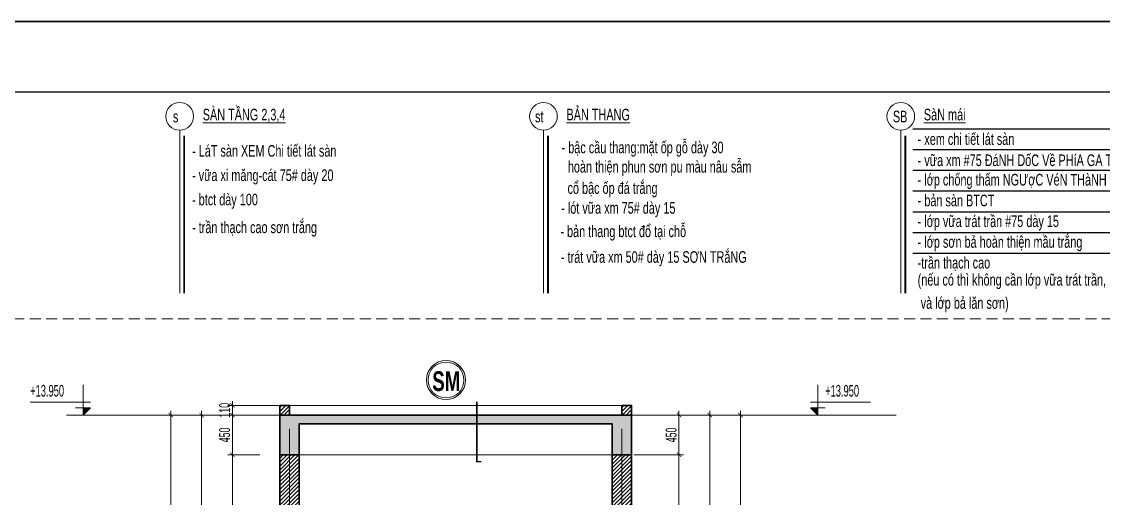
# Model space of a CAD drawing. Header units: millimetres. Extents: x 1336014 to 2939047, y -333549 to -60566.
# Drawn here: x 1497877 to 1510174, y -145058 to -139641 of the extents above; entities that cross this region are included whole.
import ezdxf
from ezdxf.enums import TextEntityAlignment as Align

# ---------------------------------------------------------------- set-up
doc = ezdxf.new("R2010")
doc.units = ezdxf.units.MM
doc.header["$MEASUREMENT"] = 0
doc.linetypes.add('$1$HIDDEN', pattern=[0.375, 0.25, -0.125])
doc.linetypes.add('CENTER2', pattern=[1.125, 0.75, -0.125, 0.125, -0.125])
for name, color, linetype, lineweight in [('01.Cut', 255, 'Continuous', 35), ('02.Thay', 145, 'Continuous', 15), ('05.Text', 253, 'Continuous', 18), ('06.betong', 2, 'Continuous', 35), ('08.Dim', 156, 'Continuous', 15), ('09.Hatch', 250, 'Continuous', 5), ('10.Text', 254, 'Continuous', 18), ('10.truc', 250, 'CENTER2', 20), ('11.Khung bo', 32, 'Continuous', 50), ('12.Khung', 36, 'Continuous', 25), ('CA.thay 145', 145, 'Continuous', 18), ('DIM', 252, 'Continuous', 20), ('manh 08', 8, 'Continuous', 9), ('noi that 15', 15, 'Continuous', 9), ('thay 145', 145, 'Continuous', 18)]:
    doc.layers.add(name, color=color, linetype=linetype, lineweight=lineweight)
doc.layers.add('HATCH', color=250, linetype='Continuous')
doc.layers.add('text', color=7, linetype='Continuous')
doc.layers.add('Tpl_Bound', color=1, linetype='Continuous', plot=False)
doc.styles.add('AVANTHB', font='')
doc.styles.add('TT5_Text Dim', font='hoatbif.shx', dxfattribs={"width": 0.6})
doc.styles.get('AVANTHB').set_extended_font_data('.VnAvantH', bold=True)
doc.dimstyles.new('TT5_Dim 1-50', dxfattribs={"dimscale": 50, "dimtxt": 2.5, "dimasz": 1, "dimexe": 1, "dimexo": 0.5, "dimgap": 0.5, "dimtad": 1, "dimdec": 0, "dimzin": 0, "dimdsep": 46, "dimtxsty": 'TT5_Text Dim', "dimblk": 'ARCHTICK', "dimcen": 0, "dimdle": 1, "dimclrd": 256, "dimclre": 256, "dimclrt": 1, "dimadec": 0, "dimazin": 0, "dimtfac": 0.015, "dimtdec": 0, "dimtix": 1, "dimtmove": 2, "dimatfit": 3, "dimldrblk": 'DOT', "dimfxl": 1, "dimtolj": 1, "dimtzin": 0, "dimlwd": -1, "dimlwe": -1, "dimarcsym": 1})
pattern_1 = [(45, (598528.763, -172857.428), (-22.0970869, 22.0970869), [])]
pattern_2 = [(45, (317024.273, -41542.795), (-22.0970869, 22.0970869), [])]

# ---------------------------------------------------------------- blocks, each defined once
blk = doc.blocks.new('100')
at = {"layer": '11.Khung bo', "const_width": 26.7}
blk.add_lwpolyline([(1860913, -945240), (1860913, -916940), (1896063, -916940), (1896063, -945240)], close=True, dxfattribs=at)
blk.add_lwpolyline([(1860913, -945240), (1860913, -916940), (1896063, -916940), (1896063, -945240)], close=True, dxfattribs=at)
blk.add_lwpolyline([(1860913, -945240), (1860913, -916940), (1896063, -916940), (1896063, -945240)], close=True, dxfattribs=at)
at = {"layer": '12.Khung'}
blk.add_lwpolyline([(1901579, -945940), (1901579, -916240), (1859580, -916240), (1859580, -945940)], close=True, dxfattribs=at)
blk.add_lwpolyline([(1901579, -945940), (1901579, -916240), (1859580, -916240), (1859580, -945940)], close=True, dxfattribs=at)
blk.add_lwpolyline([(1901579, -945940), (1901579, -916240), (1859580, -916240), (1859580, -945940)], close=True, dxfattribs=at)
blk = doc.blocks.new('A$C4E7C6F34')
at = {"layer": 'DIM'}
blk.add_hatch(color=256, dxfattribs=at).paths.add_polyline_path([(-38, 0), (-38, 138), (-178, 138)])
for p, q in [((-38, 576), (-38, 0)), ((964, 248), (-178, 248)), ((-178, 138), (101, 138)), ((-178, 138), (-38, 0)), ((-178, 0), (101, 0))]:
    blk.add_line(p, q, dxfattribs=at)
at = {"layer": 'text', "style": 'TT5_Text Dim', "flags": 8}
blk.add_attdef('%%P0.000', text='', height=220, dxfattribs=at).set_placement((102, 461), align=Align.MIDDLE_LEFT)
blk = doc.blocks.new('_ARCHTICK')
at = {"const_width": 0.15}
blk.add_lwpolyline([(-0.5, -0.5), (0.5, 0.5)], dxfattribs=at)
blk = doc.blocks.new('*D853')
at = {"layer": '08.Dim', "transparency": 16777216}
for p, q in [((1505036, -144563), (1505400, -144563)), ((1505350, -147763), (1505350, -144513)), ((1504836, -147713), (1505400, -147713))]:
    blk.add_line(p, q, dxfattribs=at)
at = {"layer": 'Defpoints', "color": 0, "transparency": 16777216}
for p in [(1505011, -144563), (1505350, -144563), (1504811, -147713)]:
    blk.add_point(p, dxfattribs=at)
at = {"layer": '08.Dim', "transparency": 16777216, "xscale": 50, "yscale": 50, "zscale": 50}
for p, rotation in [((1505350, -144563), 90), ((1505350, -147713), 270)]:
    blk.add_blockref('_ARCHTICK', p, dxfattribs=dict(at, rotation=rotation))
at = {"layer": '08.Dim', "color": 1, "transparency": 16777216, "insert": (1505262, -146138), "char_height": 125, "attachment_point": 5, "rotation": 90, "style": 'TT5_Text Dim'}
blk.add_mtext('\\A1;3150', dxfattribs=at)
blk = doc.blocks.new('_DOT')
blk.add_line((-0.5, 0), (-1, 0))
at = {"const_width": 0.5}
blk.add_lwpolyline([(-0.25, 0, 1), (0.25, 0, 1)], format="xyb", close=True, dxfattribs=at)
blk = doc.blocks.new('*D854')
at = {"layer": '08.Dim', "transparency": 16777216}
for p, q in [((1504836, -144112), (1505400, -144112)), ((1505350, -144612), (1505350, -144062)), ((1504836, -144562), (1505400, -144562))]:
    blk.add_line(p, q, dxfattribs=at)
at = {"layer": 'Defpoints', "color": 0, "transparency": 16777216}
for p in [(1504811, -144112), (1505350, -144112), (1504811, -144562)]:
    blk.add_point(p, dxfattribs=at)
at = {"layer": '08.Dim', "transparency": 16777216, "xscale": 50, "yscale": 50, "zscale": 50}
for p, rotation in [((1505350, -144112), 90), ((1505350, -144562), 270)]:
    blk.add_blockref('_ARCHTICK', p, dxfattribs=dict(at, rotation=rotation))
at = {"layer": '08.Dim', "color": 1, "transparency": 16777216, "insert": (1505262, -144337), "char_height": 125, "attachment_point": 5, "rotation": 90, "style": 'TT5_Text Dim'}
blk.add_mtext('\\A1;450', dxfattribs=at)
blk = doc.blocks.new('*D858')
at = {"layer": '08.Dim', "transparency": 16777216}
for p, q in [((1505036, -144112), (1505750, -144112)), ((1505700, -147762), (1505700, -144062)), ((1505036, -147712), (1505750, -147712))]:
    blk.add_line(p, q, dxfattribs=at)
at = {"layer": 'Defpoints', "color": 0, "transparency": 16777216}
for p in [(1505011, -144112), (1505700, -144112), (1505011, -147712)]:
    blk.add_point(p, dxfattribs=at)
at = {"layer": '08.Dim', "transparency": 16777216, "xscale": 50, "yscale": 50, "zscale": 50}
for p, rotation in [((1505700, -144112), 90), ((1505700, -147712), 270)]:
    blk.add_blockref('_ARCHTICK', p, dxfattribs=dict(at, rotation=rotation))
at = {"layer": '08.Dim', "color": 1, "transparency": 16777216, "insert": (1505612, -145912), "char_height": 125, "attachment_point": 5, "rotation": 90, "style": 'TT5_Text Dim'}
blk.add_mtext('\\A1;3600', dxfattribs=at)
blk = doc.blocks.new('*D860')
at = {"layer": '08.Dim', "transparency": 16777216}
for p, q in [((1505036, -144112), (1506100, -144112)), ((1506050, -158112), (1506050, -144062)), ((1505036, -158062), (1506100, -158062))]:
    blk.add_line(p, q, dxfattribs=at)
at = {"layer": 'Defpoints', "color": 0, "transparency": 16777216}
for p in [(1505011, -144112), (1506050, -144112), (1505011, -158062)]:
    blk.add_point(p, dxfattribs=at)
at = {"layer": '08.Dim', "transparency": 16777216, "xscale": 50, "yscale": 50, "zscale": 50}
for p, rotation in [((1506050, -144112), 90), ((1506050, -158062), 270)]:
    blk.add_blockref('_ARCHTICK', p, dxfattribs=dict(at, rotation=rotation))
at = {"layer": '08.Dim', "color": 1, "transparency": 16777216, "insert": (1505962, -151087), "char_height": 125, "attachment_point": 5, "rotation": 90, "style": 'TT5_Text Dim'}
blk.add_mtext('\\A1;13950', dxfattribs=at)
blk = doc.blocks.new('*D868')
at = {"layer": '08.Dim', "transparency": 16777216}
for p, q in [((1500586, -144563), (1500223, -144563)), ((1500273, -147763), (1500273, -144513)), ((1500586, -147713), (1500223, -147713))]:
    blk.add_line(p, q, dxfattribs=at)
at = {"layer": 'Defpoints', "color": 0, "transparency": 16777216}
for p in [(1500273, -144563), (1500611, -144563), (1500611, -147713)]:
    blk.add_point(p, dxfattribs=at)
at = {"layer": '08.Dim', "transparency": 16777216, "xscale": 50, "yscale": 50, "zscale": 50}
for p, rotation in [((1500273, -144563), 90), ((1500273, -147713), 270)]:
    blk.add_blockref('_ARCHTICK', p, dxfattribs=dict(at, rotation=rotation))
at = {"layer": '08.Dim', "color": 1, "transparency": 16777216, "insert": (1500185, -146138), "char_height": 125, "attachment_point": 5, "rotation": 90, "style": 'TT5_Text Dim'}
blk.add_mtext('\\A1;3150', dxfattribs=at)
blk = doc.blocks.new('*D869')
at = {"layer": '08.Dim', "transparency": 16777216}
for p, q in [((1500586, -144112), (1500223, -144112)), ((1500273, -144612), (1500273, -144062)), ((1500586, -144562), (1500223, -144562))]:
    blk.add_line(p, q, dxfattribs=at)
at = {"layer": 'Defpoints', "color": 0, "transparency": 16777216}
for p in [(1500273, -144112), (1500611, -144112), (1500611, -144562)]:
    blk.add_point(p, dxfattribs=at)
at = {"layer": '08.Dim', "transparency": 16777216, "xscale": 50, "yscale": 50, "zscale": 50}
for p, rotation in [((1500273, -144112), 90), ((1500273, -144562), 270)]:
    blk.add_blockref('_ARCHTICK', p, dxfattribs=dict(at, rotation=rotation))
at = {"layer": '08.Dim', "color": 1, "transparency": 16777216, "insert": (1500185, -144337), "char_height": 125, "attachment_point": 5, "rotation": 90, "style": 'TT5_Text Dim'}
blk.add_mtext('\\A1;450', dxfattribs=at)
blk = doc.blocks.new('*D873')
at = {"layer": '08.Dim', "transparency": 16777216}
for p, q in [((1500586, -144112), (1499873, -144112)), ((1499923, -147762), (1499923, -144062)), ((1500586, -147712), (1499873, -147712))]:
    blk.add_line(p, q, dxfattribs=at)
at = {"layer": 'Defpoints', "color": 0, "transparency": 16777216}
for p in [(1499923, -144112), (1500611, -144112), (1500611, -147712)]:
    blk.add_point(p, dxfattribs=at)
at = {"layer": '08.Dim', "transparency": 16777216, "xscale": 50, "yscale": 50, "zscale": 50}
for p, rotation in [((1499923, -144112), 90), ((1499923, -147712), 270)]:
    blk.add_blockref('_ARCHTICK', p, dxfattribs=dict(at, rotation=rotation))
at = {"layer": '08.Dim', "color": 1, "transparency": 16777216, "insert": (1499835, -145912), "char_height": 125, "attachment_point": 5, "rotation": 90, "style": 'TT5_Text Dim'}
blk.add_mtext('\\A1;3600', dxfattribs=at)
blk = doc.blocks.new('*D875')
at = {"layer": '08.Dim', "transparency": 16777216}
for p, q in [((1500586, -144112), (1499523, -144112)), ((1499573, -158112), (1499573, -144062)), ((1500586, -158062), (1499523, -158062))]:
    blk.add_line(p, q, dxfattribs=at)
at = {"layer": 'Defpoints', "color": 0, "transparency": 16777216}
for p in [(1499573, -144112), (1500611, -144112), (1500611, -158062)]:
    blk.add_point(p, dxfattribs=at)
at = {"layer": '08.Dim', "transparency": 16777216, "xscale": 50, "yscale": 50, "zscale": 50}
for p, rotation in [((1499573, -144112), 90), ((1499573, -158062), 270)]:
    blk.add_blockref('_ARCHTICK', p, dxfattribs=dict(at, rotation=rotation))
at = {"layer": '08.Dim', "color": 1, "transparency": 16777216, "insert": (1499485, -151087), "char_height": 125, "attachment_point": 5, "rotation": 90, "style": 'TT5_Text Dim'}
blk.add_mtext('\\A1;13950', dxfattribs=at)
blk = doc.blocks.new('*D933')
at = {"layer": '08.Dim', "transparency": 16777216}
for p, q in [((1500273, -144002), (1500273, -143952)), ((1500812, -144002), (1500223, -144002)), ((1500558, -144112), (1500223, -144112)), ((1500273, -144112), (1500273, -144002)), ((1500273, -144112), (1500273, -144162))]:
    blk.add_line(p, q, dxfattribs=at)
at = {"layer": 'Defpoints', "color": 0, "transparency": 16777216}
for p in [(1500273, -144002), (1500583, -144112), (1500837, -144002)]:
    blk.add_point(p, dxfattribs=at)
at = {"layer": '08.Dim', "transparency": 16777216, "xscale": 50, "yscale": 50, "zscale": 50}
for p, rotation in [((1500273, -144002), 270), ((1500273, -144112), 90)]:
    blk.add_blockref('_ARCHTICK', p, dxfattribs=dict(at, rotation=rotation))
at = {"layer": '08.Dim', "color": 1, "transparency": 16777216, "insert": (1500185, -144057), "char_height": 125, "attachment_point": 5, "rotation": 90, "style": 'TT5_Text Dim'}
blk.add_mtext('\\A1;110', dxfattribs=at)
blk = doc.blocks.new('q\xadeqweqw')
at = {"layer": 'HATCH'}
for p, q in [((798852, 46960), (802613, 46960)), ((798852, 46666), (802613, 46666)), ((798852, 46371), (802613, 46371)), ((798852, 46076), (802613, 46076)), ((798852, 45781), (802613, 45781)), ((798852, 45486), (802613, 45486)), ((798852, 45192), (802613, 45192))]:
    blk.add_line(p, q, dxfattribs=at)
at = {"layer": '10.Text', "style": 'TT5_Text Dim', "width": 0.7}
for s, p in [('- xem chi tiÕt l¸t sµn', (798923, 46730)), ('- v÷a xm #75 §¸NH DèC VÒ PHÝA GA THU N¦íC', (798923, 46429)), ('- líp chèng thÊm NG¦îC VÐN THµNH 200', (798923, 46153)), ('- b¶n sµn BTCT ', (798923, 45858)), ('- líp v÷a tr¸t trÇn #75 dµy 15', (798923, 45563)), ('- líp s¬n b¶ hoµn thiÖn mÇu tr¾ng', (798923, 45269)), ('-trÇn th¹ch cao ', (798923, 44974)), ('(nÕu cã th× kh«ng cÇn líp v÷a tr¸t trÇn,', (798923, 44732)), (' vµ líp b¶ l¨n s¬n)', (798923, 44402))]:
    blk.add_text(s, height=165, dxfattribs=at).set_placement(p)
blk = doc.blocks.new('A$C31C4286B')
at = {"layer": 'manh 08', "color": 8}
blk.add_circle((492, 948), 274, dxfattribs=at)
at = {"layer": 'noi that 15', "color": 2, "ltscale": 5}
blk.add_lwpolyline([(61, 644, 22.4, 22.4, 0), (61, -194, 22.4, 22.4, 0), (0, -194, 0, 0, 0), (0, 948, 0, 0, 0), (218, 948, 0, 0, 0)], format="xyseb", dxfattribs=at)
at = {"layer": 'thay 145'}
blk.add_circle((492, 948), 251, dxfattribs=at)

msp = doc.modelspace()

# ---------------------------------------------------------------- hatches: boundary and pattern name
at = {"layer": '09.Hatch', "ltscale": 50}
h = msp.add_hatch(dxfattribs=at)
h.set_pattern_fill('TUONGXAY', color=256, scale=250, style=0)
h.set_pattern_definition(pattern_2)
h.paths.add_polyline_path([(1500811.2, -144002.2), (1500921.2, -144002.2), (1500921.2, -144112.2), (1500811.2, -144112.2)])
h = msp.add_hatch(dxfattribs=at)
h.set_pattern_fill('BTCT', color=256, scale=9, style=0)
h.set_pattern_definition([(50, (598528.763, -172857.43), (64.5534164, -5.647692), [6.75, -74.25]), (355, (598528.76, -172857.43), (-12.48762, 67.697292), [5.4, -59.4]), (100.4514, (598534.14, -172857.9), (52.0658444, 62.049559), [5.736617, -63.10279]), (46.1842, (598528.76, -172839.43), (96.0516944, -14.896711), [10.125, -111.375]), (96.6356, (598536.77, -172840.67), (84.1196435, 87.670608), [8.604926, -94.65417]), (351.1842, (598528.76, -172839.43), (84.119575, 87.670674), [8.1, -89.1]), (21, (598537.763, -172843.93), (53.7216347, -36.2357002), [6.75, -74.25]), (326, (598537.76, -172843.93), (21.89838, 65.263504), [5.4, -59.4]), (71.4514, (598542.24, -172846.95), (75.6200366, 29.0277447), [5.736617, -63.10279]), (37.5, (598528.763, -172857.428), (1.094387, 29.96044684), [0, -58.68, 0, -60.3, 0, -59.625]), (7.5, (598528.763, -172857.428), (23.6762584, 35.4970541), [0, -34.38, 0, -57.33, 0, -22.725]), (327.5, (598508.693, -172857.428), (48.04401926, -2.02993846), [0, -22.5, 0, -70.2, 0, -93.15]), (317.5, (598499.693, -172857.428), (52.4867552, 9.0094484), [0, -29.25, 0, -46.62, 0, -66.15]), (45, (598528.763, -172857.428), (-23.8648539, 23.8648539), []), (45, (598544.673, -172857.428), (-23.8648539, 23.8648539), [])])
h.paths.add_polyline_path([(1500811.2, -144562.2), (1500811.2, -144112.2), (1504811.2, -144112.2), (1504811.2, -144562.2), (1504591.2, -144562.2), (1504591.2, -144212.2), (1501031.2, -144212.2), (1501031.2, -144562.2)])
h = msp.add_hatch(dxfattribs=at)
h.set_pattern_fill('TUONGXAY', color=256, scale=250, style=0)
h.set_pattern_definition(pattern_2)
h.paths.add_polyline_path([(1504701.2, -144002.2), (1504811.2, -144002.2), (1504811.2, -144112.2), (1504701.2, -144112.2)])
h = msp.add_hatch(dxfattribs=at)
h.set_pattern_fill('TUONGXAY', color=256, scale=250, style=0)
h.set_pattern_definition(pattern_1)
h.paths.add_polyline_path([(1500811.2, -144562.2), (1501031.2, -144562.2), (1501031.2, -147713), (1500811.2, -147713)])
h = msp.add_hatch(dxfattribs=at)
h.set_pattern_fill('TUONGXAY', color=256, scale=250, style=0)
h.set_pattern_definition(pattern_1)
h.paths.add_polyline_path([(1504591.2, -144562.2), (1504811.2, -144562.2), (1504811.2, -147713), (1504591.2, -147713)])

# ---------------------------------------------------------------- linework, layer by layer
at = {"layer": '01.Cut'}
for points in [[(1500811.2, -144112.2), (1500811.2, -144002.2), (1500921.2, -144002.2), (1500921.2, -144112.2)], [(1504701.2, -144112.2), (1504701.2, -144002.2), (1504811.2, -144002.2), (1504811.2, -144112.2)]]:
    msp.add_lwpolyline(points, dxfattribs=at)
for points in [[(1500811.2, -144002.2), (1500921.2, -144002.2), (1500921.2, -144112.2), (1500811.2, -144112.2)], [(1504701.2, -144002.2), (1504811.2, -144002.2), (1504811.2, -144112.2), (1504701.2, -144112.2)], [(1500811.2, -144562.2), (1501031.2, -144562.2), (1501031.2, -147713), (1500811.2, -147713)], [(1504591.2, -144562.2), (1504811.2, -144562.2), (1504811.2, -147713), (1504591.2, -147713)]]:
    msp.add_lwpolyline(points, close=True, dxfattribs=at)
at = {"layer": '02.Thay'}
for points in [[(1500921.2, -144002.2), (1504701.1, -144002.2)], [(1501031.2, -144562.2), (1504591.2, -144562.2)]]:
    msp.add_lwpolyline(points, dxfattribs=at)
at = {"layer": '05.Text', "color": 6, "linetype": '$1$HIDDEN', "ltscale": 500}
msp.add_line((1495158, -143016.5), (1512137.8, -143016.5), dxfattribs=at)
at = {"layer": '06.betong'}
msp.add_lwpolyline([(1500811.2, -144562.2), (1500811.2, -144112.2), (1504811.2, -144112.2), (1504811.2, -144562.2), (1504591.2, -144562.2), (1504591.2, -144212.2), (1501031.2, -144212.2), (1501031.2, -144562.2), (1500811.2, -144562.2)], dxfattribs=at)
at = {"layer": '10.Text'}
for p, q in [((1499674.1, -140875), (1499674.1, -142726.9)), ((1503809.6, -140875), (1503809.6, -142726.9)), ((1507871.9, -140875), (1507871.9, -142726.9))]:
    msp.add_line(p, q, dxfattribs=at)
at = {"layer": '10.Text', "const_width": 20}
for points in [[(1499725.7, -140937.1), (1499725.7, -142726.9)], [(1503861.2, -140937.1), (1503861.2, -142727.5)], [(1507923.5, -140937.1), (1507923.5, -142726.9)]]:
    msp.add_lwpolyline(points, dxfattribs=at)
at = {"layer": '10.Text'}
for centre in [(1499674.1, -140717.7), (1503809.6, -140717.7), (1507871.9, -140717.7)]:
    msp.add_circle(centre, 157.3, dxfattribs=at)
at = {"layer": '10.truc'}
for p, q in [((1500921.2, -144266.6), (1500921.2, -161246.4)), ((1504701.2, -144266.6), (1504701.2, -161246.4))]:
    msp.add_line(p, q, dxfattribs=at)
msp.add_lwpolyline([(1498385.9, -144112.2), (1507820.2, -144112.2)], dxfattribs=at)
at = {"layer": 'Tpl_Bound', "color": 1}
msp.add_lwpolyline([(1494738, -164841.3), (1494738, -139641.5), (1512557.8, -139641.5), (1512557.8, -164841.3)], close=True, dxfattribs=at)

# ---------------------------------------------------------------- block references
at = {"layer": '05.Text', "xscale": 0.6, "yscale": 0.6, "zscale": 0.6, "rotation": 270}
msp.add_blockref('100', (2062301.9, 976106.3), dxfattribs=at)
at = {"layer": '06.betong', "xscale": 0.800000000000001, "yscale": 0.800000000000001, "zscale": 0.800000000000001}
msp.add_blockref('q\xadeqweqw', (868925.1, -178425.6, 0.5), dxfattribs=at)
at = {"layer": '08.Dim'}
ref = msp.add_blockref('A$C4E7C6F34', (1498552.2, -144112.2), dxfattribs=dict(at, xscale=-0.6, yscale=0.6, zscale=0.6))
ref.add_attrib('%%P0.000', '+13.950', dxfattribs={"layer": 'text', "height": 132, "style": 'TT5_Text Dim', "width": 0.6, "flags": 8}).set_placement((1497974, -143835.4), align=Align.MIDDLE_LEFT)
ref = msp.add_blockref('A$C4E7C6F34', (1506950.2, -144112.2), dxfattribs=dict(at, xscale=0.6, yscale=0.6, zscale=0.6))
ref.add_attrib('%%P0.000', '+13.950', dxfattribs={"layer": 'text', "height": 132, "style": 'TT5_Text Dim', "width": 0.6, "flags": 8}).set_placement((1507011.7, -143835.4), align=Align.MIDDLE_LEFT)
at = {"layer": 'CA.thay 145', "xscale": -0.8125000004656603, "yscale": 0.8125000002641721, "zscale": 0.8125000001261157}
msp.add_blockref('A$C31C4286B', (1503101.3, -144483.4), dxfattribs=at)

# ---------------------------------------------------------------- texts
at = {"layer": '10.Text', "style": 'TT5_Text Dim', "width": 0.7}
for s, p in [('%%USµN TÇNG 2,3,4', (1499935.8, -140763.6)), ('st', (1503713.7, -140785.8)), ('%%UB¶N THANG', (1504071.3, -140763.6)), ('SB', (1507781.9, -140785.8)), ('%%USµN m¸i', (1508133.6, -140763.6)), ('s', (1499596.9, -140785.8)), ('- L¸T sµn XEM Chi tiÕt l¸t sµn', (1499814.8, -141175.6)), ('- bËc cÇu thang:mÆt èp gç dµy 30', (1504015.8, -141136.7, 0.5)), ('  hoµn thiÖn phun s¬n pu mµu n©u sÉm', (1504018.1, -141356.2, 0.5)), ('- v÷a xi m¨ng-c¸t 75# dµy 20', (1499814.8, -141452.1)), ('  cæ bËc èp ®¸ tr¾ng', (1504014.3, -141598.4, 0.5)), ('- btct dµy 100', (1499814.8, -141728.6)), ('- lãt v÷a xm 75# dµy 15', (1504011.3, -141824.1, 0.5)), ('- trÇn th¹ch cao s¬n tr¾ng', (1499814.8, -142044.4)), ('- b¶n thang btct ®æ t¹i chç', (1504002, -142089.7, 0.5)), ('- tr¸t v÷a xm 50# dµy 15 S¥N TR¾NG', (1504008.5, -142381.6, 0.5))]:
    msp.add_text(s, height=132, dxfattribs=at).set_placement(p)
at = {"layer": 'text', "style": 'AVANTHB', "width": 0.7}
msp.add_text('sm', height=225, dxfattribs=at).set_placement((1502546.3, -143838.6))

# ---------------------------------------------------------------- dimensions: what is measured, and where the dimension line sits
at = {"layer": '08.Dim'}
for base, p1, p2, picture, middle in [((1500272.7, -144002.2), (1500583.3, -144112.2), (1500837.3, -144002.2), '*D933', (1500185.2, -144057.2)), ((1499572.7, -144112.2), (1500611.2, -158062.4), (1500611.2, -144112.2), '*D875', (1499485.2, -151087.3)), ((1499922.7, -144112.2), (1500611.2, -147712), (1500611.2, -144112.2), '*D873', (1499835.2, -145912.1)), ((1500272.7, -144112.2), (1500611.2, -144562.2), (1500611.2, -144112.2), '*D869', (1500185.2, -144337.2)), ((1505349.7, -144112.2), (1504811.2, -144562.2), (1504811.2, -144112.2), '*D854', (1505262.2, -144337.2)), ((1505699.7, -144112.2), (1505011.2, -147712), (1505011.2, -144112.2), '*D858', (1505612.2, -145912.1)), ((1506049.7, -144112.2), (1505011.2, -158062.4), (1505011.2, -144112.2), '*D860', (1505962.2, -151087.3)), ((1500272.7, -144563.2), (1500611.2, -147713), (1500611.2, -144563.2), '*D868', (1500185.2, -146138.1)), ((1505349.7, -144563.2), (1504811.2, -147713), (1505011.2, -144563.2), '*D853', (1505262.2, -146138.1))]:
    dim = msp.add_linear_dim(base=base, p1=p1, p2=p2, angle=90, dimstyle='TT5_Dim 1-50', dxfattribs=at)
    dim.commit()
    dim.dimension.update_dxf_attribs({"geometry": picture, "text_midpoint": middle})

doc.saveas('drawing.dxf')
